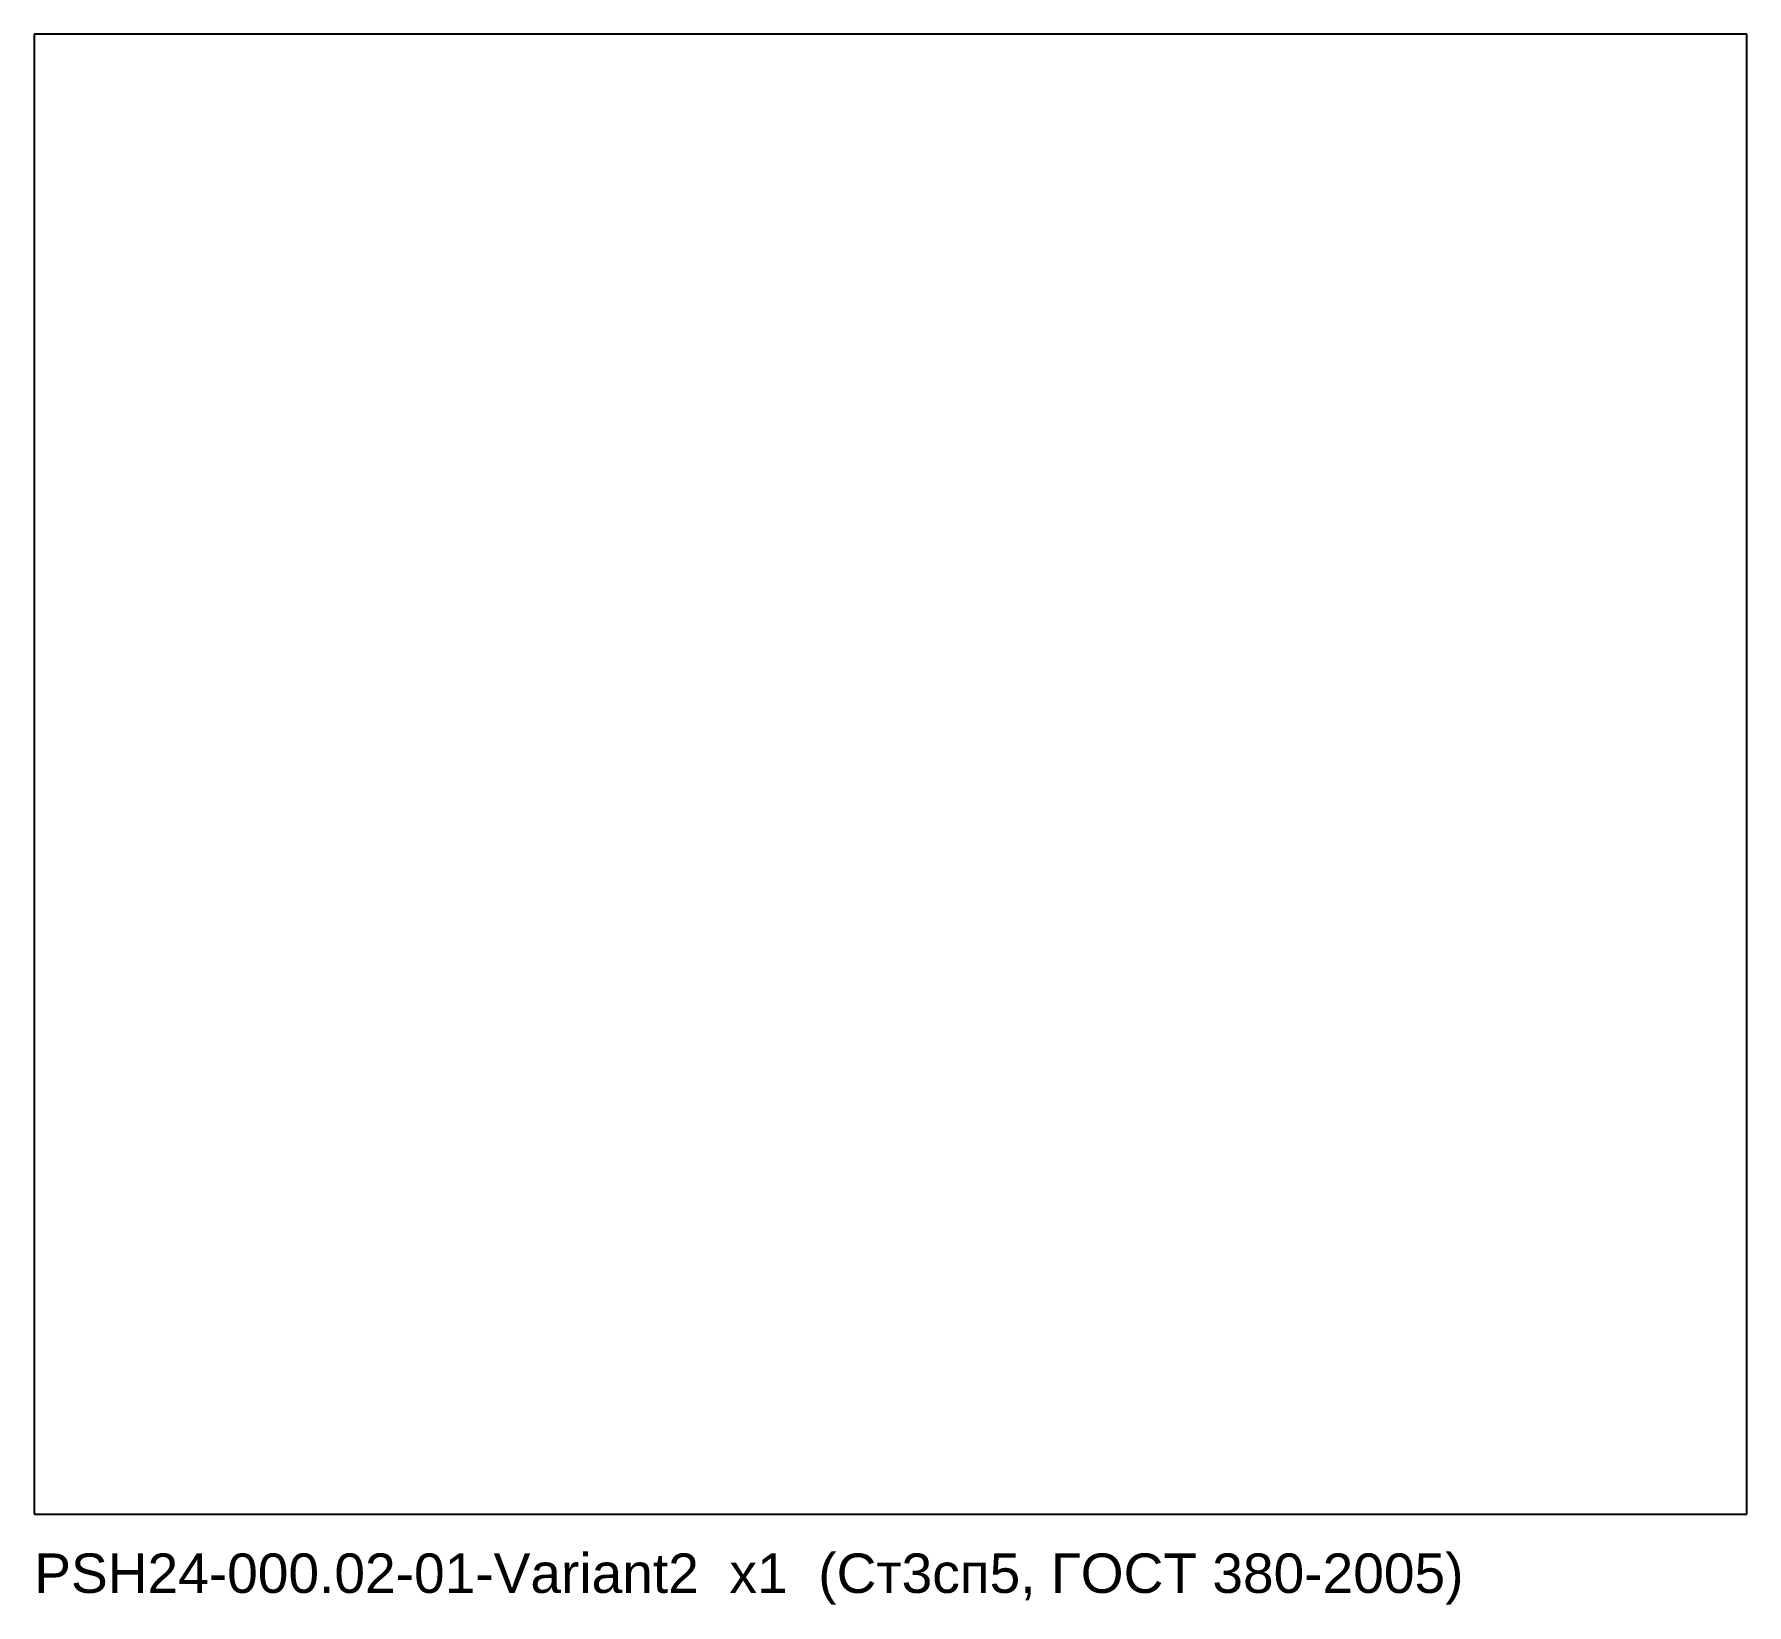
# Model space of a CAD drawing. Header units: millimetres. Extents: x 0 to 261, y -14 to 225.
import ezdxf

# ---------------------------------------------------------------- set-up
doc = ezdxf.new("R2010")
doc.units = ezdxf.units.MM
doc.layers.add('CUT', color=1, linetype='Continuous')
doc.layers.add('MARK', color=5, linetype='Continuous')
doc.styles.add('GOST', font='Arial')

msp = doc.modelspace()

# ---------------------------------------------------------------- linework, layer by layer
at = {"layer": 'CUT'}
for p, q in [((260.51, 225.2), (0, 225.2)), ((0, 225.2), (0, 0)), ((260.51, 0), (260.51, 225.2)), ((0, 0), (260.51, 0))]:
    msp.add_line(p, q, dxfattribs=at)

# ---------------------------------------------------------------- texts
at = {"layer": 'MARK', "style": 'GOST'}
msp.add_text('PSH24-000.02-01-Variant2  x1  (Ст3сп5, ГОСТ 380-2005)', height=6, dxfattribs=at).set_placement((0, -12))

doc.saveas('drawing.dxf')
